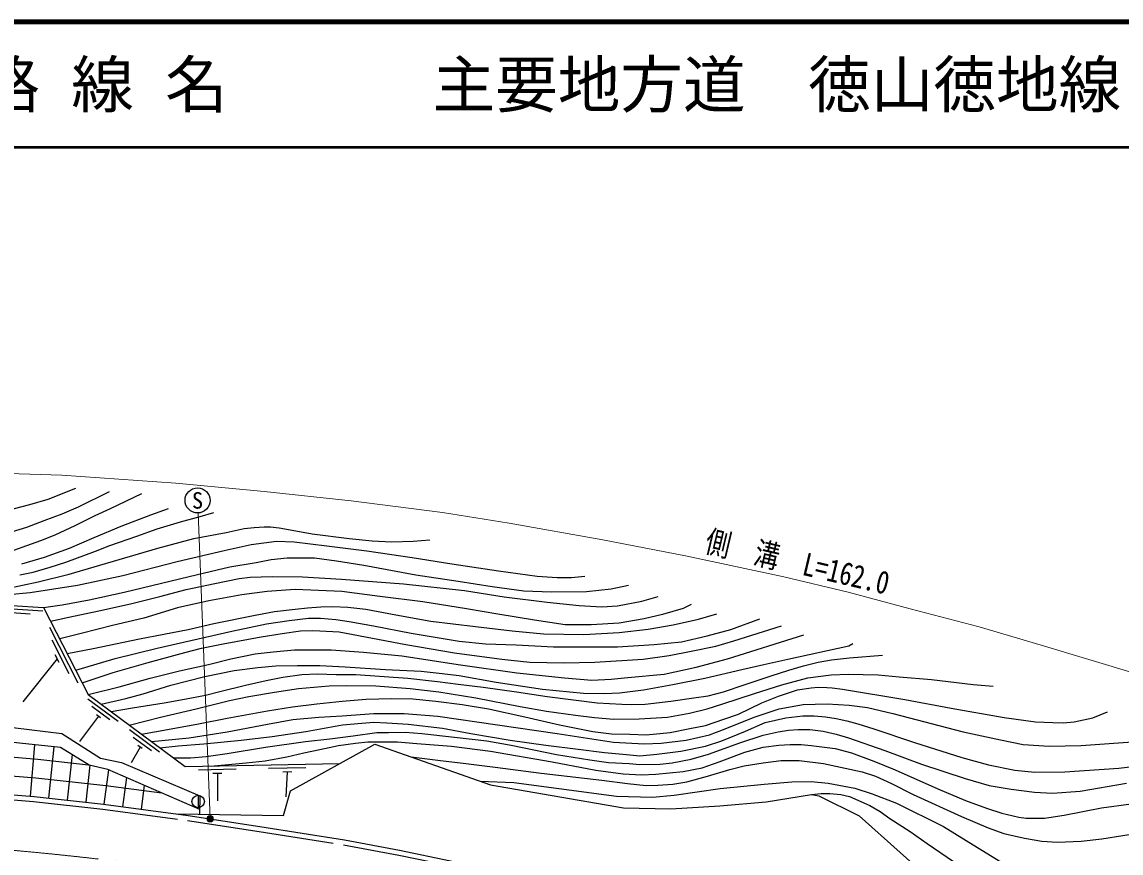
# Model space of a CAD drawing. Units: millimetres, scale not verified. Extents: x 40000 to 680000, y 20000 to 380000.
# Drawn here: x 183936 to 271723, y 313592 to 380000 of the extents above; entities that cross this region are included whole.
import ezdxf
from ezdxf.enums import TextEntityAlignment as Align

# ---------------------------------------------------------------- set-up
doc = ezdxf.new("R2010")
doc.units = ezdxf.units.MM
doc.header["$LTSCALE"] = 1000
doc.linetypes.add('CHAIN', pattern=[18.5, 12, -1.5, 3.5, -1.5])
doc.linetypes.add('DASHED', pattern=[7.5, 6, -1.5])
for name, color, linetype, lineweight in [('M-BGD', 7, 'Continuous', 25), ('M-BMK', 2, 'CHAIN', 13), ('M-STR-HTXT', 7, 'Continuous', 13), ('M-STR-STRC', 7, 'Continuous', 25), ('M-TTL', 2, 'Continuous', 140), ('M-TTL-LINE', 7, 'Continuous', 50)]:
    doc.layers.add(name, color=color, linetype=linetype, lineweight=lineweight)
doc.layers.add('M-TTL-TXT', color=7, linetype='Continuous')
doc.styles.add('ＭＳ ゴシック', font='')
doc.styles.get('ＭＳ ゴシック').set_extended_font_data('MS Gothic')

msp = doc.modelspace()

# ---------------------------------------------------------------- hatches: boundary and pattern name
at = {"layer": 'M-STR-HTXT'}
msp.add_hatch(color=256, dxfattribs=at).paths.add_polyline_path([(199138, 316507, -0.41421), (199149, 316153, -0.41421), (198795, 316143, -1)])

# ---------------------------------------------------------------- linework, layer by layer
at = {"layer": 'M-BGD'}
for p, q in [((185599, 332922), (180609, 333241)), ((184582, 332687), (181588, 332878)), ((188424, 327169), (186148, 331621)), ((187701, 327922), (186336, 330594)), ((186911, 328810), (186592, 329433)), ((186752, 329122), (183992, 325672)), ((191613, 324109), (189204, 325897)), ((190952, 324225), (189507, 325298)), ((190051, 324521), (188537, 322491)), ((190219, 324396), (189882, 324646)), ((194929, 321647), (192520, 323435)), ((184932, 322240), (184589, 318132)), ((194269, 321764), (192823, 322836)), ((193536, 321934), (193199, 322184)), ((186491, 322074), (186042, 317981)), ((187932, 321454), (187533, 317817)), ((193367, 322059), (192666, 320789)), ((189348, 320604), (189024, 317653)), ((190847, 320241), (190480, 317493)), ((192277, 319619), (191967, 317294)), ((201034, 320283), (198035, 320221)), ((199891, 319959), (199191, 319944)), ((199541, 319952), (199556, 317766)), ((206622, 320398), (203622, 320336)), ((205478, 320075), (204778, 320060)), ((205128, 320067), (205007, 318094)), ((193707, 318997), (193454, 317096)), ((198011, 318213), (198011, 317213)), ((198148, 318169), (198127, 316688))]:
    msp.add_line(p, q, dxfattribs=at)
for points in [[(145356, 341029), (146678, 340771), (148692, 340344), (151023, 340084), (154729, 339676), (157498, 339401), (161426, 339031), (164546, 338653), (166584, 338548), (170190, 338367), (175138, 338240), (177024, 338185), (178974, 338339), (181189, 338768), (183088, 339251), (184317, 339635), (185712, 340167), (187136, 340691), (188449, 341262), (190940, 342480)], [(146905, 341794), (147933, 341537), (149167, 341303), (150386, 341192), (153308, 340898), (156417, 340636), (159483, 340381), (162671, 340105), (165407, 339905), (168585, 339667), (171950, 339481), (173855, 339444), (176442, 339655), (178573, 340045), (181974, 340775), (184552, 341435), (186032, 341868), (188239, 342756)], [(183280, 337785), (184335, 338162), (185438, 338576), (186577, 339029), (188186, 339752), (189790, 340566), (191001, 341127), (193521, 342330)], [(183774, 335824), (184843, 336038), (186187, 336429), (187446, 336831), (189797, 337724), (190942, 338158), (193103, 338914), (194747, 339488), (196594, 340052), (198180, 340484), (199252, 340790)], [(195623, 341098), (194195, 340599), (191823, 339672), (189678, 338788), (187706, 337931), (185717, 337217), (183891, 336685)], [(182714, 334727), (185233, 335273), (187701, 335883), (191688, 337043), (194778, 337948), (197663, 338735), (200242, 339216), (201697, 339512), (202471, 339609), (203268, 339662), (203775, 339662), (204492, 339579), (205220, 339446), (207124, 339089), (210081, 338734), (211915, 338539), (213442, 338460), (215179, 338520), (216519, 338610)], [(228884, 335702), (227830, 335581), (226678, 335570), (225099, 335693), (222009, 336126), (218258, 336683), (215091, 337178), (211490, 337701), (208295, 338113), (205673, 338442), (204255, 338492), (202246, 338219), (200081, 337730), (196324, 336867), (191993, 335748), (188370, 334981), (184580, 334391), (181111, 334051)], [(185668, 333219), (187159, 333432), (189302, 333823), (192098, 334438), (197968, 335856), (200529, 336461), (202635, 336804), (203849, 337042), (205117, 337191), (206192, 337184), (207301, 337174), (209051, 336935), (211232, 336592), (215384, 335830), (218784, 335303), (221494, 334887), (224014, 334542), (226200, 334473), (229039, 334477), (231000, 334713), (232391, 334994)], [(186226, 332128), (187675, 332443), (190083, 332943), (192613, 333506), (194960, 334096), (197061, 334649), (199353, 335127), (201285, 335523), (202176, 335625), (203930, 335688), (206354, 335658), (209455, 335467), (214416, 335095), (219276, 334563), (222461, 334062), (225882, 333627), (228455, 333364), (230244, 333273), (231495, 333342), (233450, 333720), (234752, 334081)], [(237378, 333441), (236739, 333127), (235092, 332663), (233642, 332306), (231636, 331965), (229398, 331832), (227333, 331838), (224871, 332194), (221947, 332685), (219437, 333111), (215953, 333671), (212532, 334103), (209495, 334477), (205763, 334647), (203530, 334498), (201487, 334215), (198852, 333746), (196367, 333186), (193679, 332364), (191158, 331762), (188668, 331133), (186952, 330707)], [(151013, 322957), (153588, 324248), (154158, 329001), (161084, 330787), (164444, 331334), (175155, 330937), (180578, 333543), (185668, 333219), (189229, 326251), (196980, 320499), (209324, 320754)], [(187553, 329531), (189624, 329935), (193319, 330702), (197205, 331459), (199253, 331923), (202556, 332589), (204111, 332887), (205766, 333080), (206739, 333189), (207795, 333264), (208771, 333293), (209976, 333239), (211406, 333084), (213804, 332632), (216588, 332130), (220157, 331693), (223095, 331335), (225590, 331096), (228806, 331059), (231625, 331202), (233941, 331470), (235945, 331816), (237977, 332280), (239437, 332711)], [(188234, 328199), (191373, 329138), (194734, 329952), (200706, 331329), (203476, 331912), (205273, 332173), (206825, 332368), (207788, 332357), (209010, 332262), (210072, 332087), (212020, 331758), (215010, 331172), (218870, 330509), (220958, 330309), (223401, 330224), (226390, 330075), (228747, 330079), (231511, 330081), (234446, 330257), (236624, 330458), (238677, 330935), (240552, 331460), (242881, 332316)], [(188747, 327195), (191218, 328029), (194012, 328820), (196937, 329624), (198267, 329968), (200013, 330307), (203045, 330865), (204721, 331133), (206171, 331336), (207181, 331378), (207739, 331348), (209261, 331272), (214593, 330265), (218492, 329582), (222259, 329076), (224510, 328836), (227220, 328790), (229681, 328840), (233559, 329089), (235631, 329364), (237395, 329717), (239359, 330122), (240791, 330559), (244600, 331753)], [(189229, 326251), (191707, 326871), (194176, 327576), (196525, 328138), (198826, 328658), (200613, 329097), (202565, 329505), (203998, 329674), (205698, 329832), (208621, 329833), (211213, 329648), (214277, 329341), (218961, 328625), (223460, 327996), (227264, 327580), (229462, 327411), (231000, 327476), (232326, 327616), (235229, 327890), (237783, 328452), (240290, 329115), (246394, 331025)], [(190270, 325479), (192233, 325939), (193627, 326315), (195827, 326993), (198530, 327693), (200881, 328173), (202783, 328423), (204224, 328557), (205956, 328587), (207731, 328566), (209742, 328465), (212982, 328259), (215828, 328131), (217255, 327977), (218848, 327767), (221806, 327249), (225514, 326686), (227695, 326477), (228795, 326379), (230428, 326350), (231662, 326397), (233570, 326632), (235917, 327059), (238489, 327567), (241430, 328252), (243183, 328669), (245114, 329078), (249972, 330153), (250289, 330324)], [(191048, 324902), (192762, 325191), (195297, 325597), (196931, 325876), (198598, 326213), (199744, 326501), (201789, 327012), (203433, 327378), (204770, 327649), (206302, 327864), (207530, 327922), (209036, 327861), (210593, 327861), (214747, 327553), (217134, 327289), (218782, 327077), (220767, 326856), (223440, 326483), (225877, 326103), (229876, 325593), (231839, 325482), (232615, 325466), (233723, 325499), (235758, 325723), (237593, 325998), (238749, 326159), (239975, 326476), (241697, 327049), (243768, 327755), (245192, 328217), (246361, 328557), (247533, 328836), (248601, 329027), (250046, 329192), (252672, 329391)], [(192504, 323821), (194997, 324437), (197854, 325125), (200512, 325776), (202056, 326091), (204106, 326447), (206036, 326734), (208484, 326948), (209841, 326980), (212199, 326941), (214945, 326733), (217227, 326470), (220191, 325995), (223734, 325296), (225844, 324929), (228138, 324606), (229664, 324411), (231210, 324278), (233236, 324305), (235504, 324452), (237263, 324769), (238676, 325111), (239928, 325512), (242450, 326349), (244643, 327024), (246719, 327593), (248580, 327823), (249936, 327877), (252314, 327834), (254005, 327678), (256595, 327453), (259908, 327062), (261507, 326921)], [(193476, 323100), (195554, 323454), (198026, 323915), (200328, 324365), (203544, 324962), (205549, 325280), (207490, 325507), (209510, 325739), (211424, 325886), (213449, 325943), (215145, 325904), (216981, 325728), (219100, 325473), (221189, 325124), (224109, 324486), (226865, 323848), (229536, 323315), (231035, 323122), (232485, 323090), (233785, 323045), (235719, 323226), (237273, 323531), (238528, 323787), (240007, 324286), (241160, 324696), (243042, 325583), (244374, 326137), (245869, 326638), (246982, 326805), (247535, 326844), (248221, 326826), (248647, 326791), (249473, 326697), (254453, 325865), (258159, 325159), (262379, 324427), (264888, 324082), (266269, 324018), (267110, 323983), (267987, 324078), (269465, 324388), (270630, 324873)], [(146686, 320786), (151013, 322957), (155958, 323531), (162057, 324829), (165773, 324609), (169003, 325641), (179976, 324565), (183206, 323633), (187111, 323143), (190209, 321174), (191891, 320832), (198148, 318169)], [(194292, 322494), (197299, 322799), (200328, 323269), (203546, 323898), (205560, 324266), (207644, 324439), (209507, 324551), (212051, 324731), (214456, 324731), (217153, 324520), (226698, 323136), (231183, 322460), (233629, 322327), (234999, 322370), (236995, 322622), (238841, 323028), (239975, 323473), (242424, 324460), (244427, 325108), (246333, 325449), (248245, 325506), (250014, 325405), (251474, 325219), (253500, 324732), (259122, 323271), (262104, 322625), (263920, 322276), (265984, 322132), (268552, 322191), (272648, 322465)], [(198133, 317072), (190793, 320264), (189308, 320614), (187006, 322019), (180430, 322719), (177492, 323510), (167980, 324522), (166169, 323354), (161018, 323649), (154814, 322366), (151184, 321946), (146777, 319723)], [(194959, 321998), (196411, 322166), (198457, 322325), (201449, 322611), (203928, 322907), (206600, 323312), (209543, 323841), (211075, 323979), (212048, 324038), (213088, 324003), (214785, 323887), (217523, 323570), (219790, 323151), (222942, 322614), (225769, 322201), (228354, 321879), (230474, 321618), (232223, 321453), (233293, 321364), (234641, 321483), (236556, 321726), (238539, 322135), (239831, 322568), (241720, 323343), (243307, 324024), (244947, 324405), (246300, 324544), (247201, 324550), (248129, 324486), (248977, 324345), (249833, 324160), (250697, 323904), (251983, 323518), (255216, 322421), (258995, 321215), (261143, 320635), (263249, 320200), (264834, 320065), (267227, 320091), (271561, 320382), (281455, 321585)], [(196044, 321193), (197404, 321210), (198656, 321301), (200330, 321558), (203378, 322041), (206583, 322500), (208519, 322730), (210402, 322959), (212274, 323211), (213205, 323226), (214554, 323252), (215871, 323136), (218489, 322844), (221080, 322558), (223016, 322202), (226622, 321470), (229292, 321027), (230794, 320828), (232429, 320733), (233294, 320679), (234917, 320702), (235875, 320787), (237391, 321103), (238782, 321496), (241265, 322393), (243133, 323005), (244347, 323286), (245167, 323416), (245927, 323469), (246859, 323458), (247923, 323338), (248963, 323079), (249963, 322802), (252868, 321785), (255786, 320705), (259287, 319560), (261187, 318995), (262952, 318685), (264814, 318444), (266244, 318368), (268460, 318543), (272148, 319173)], [(196316, 316714), (204821, 316593), (205375, 318566), (212118, 322303), (221362, 319038), (231975, 317194), (235760, 317120), (239668, 317375), (243385, 317678), (246991, 318257), (247576, 318170), (250798, 316569), (257357, 310715), (262290, 308591), (273942, 305379), (286186, 303594), (291659, 316422), (353942, 302482), (361077, 302687)], [(199285, 320547), (201852, 320802), (203360, 320962), (205095, 321268), (206461, 321593), (207722, 321870), (209213, 322197), (210573, 322383), (211574, 322466), (212603, 322481), (213925, 322470), (215468, 322354), (218246, 322120), (221354, 321726), (226292, 320870), (229777, 320206), (231950, 319933), (233410, 319842), (234570, 319889), (236747, 320106), (238261, 320407), (239614, 320877), (241665, 321647), (243138, 322048), (244388, 322217), (245304, 322277), (246164, 322273), (246981, 322188), (248902, 321949), (250205, 321599), (251981, 320943), (253682, 320230), (257104, 318734), (259298, 317799), (260990, 317171), (262206, 316773), (263561, 316451), (264158, 316365), (264754, 316384), (265609, 316384), (267190, 316627), (270156, 317192), (272541, 317514)], [(150685, 321695), (152084, 321768), (160430, 322038), (167430, 322094), (173720, 321949), (180207, 321509), (185190, 321092), (189256, 320646)], [(147261, 319967), (148647, 320086), (152148, 320269), (160461, 320538), (167418, 320594), (173652, 320450), (180094, 320013), (185046, 319599), (190635, 318985), (195105, 318389)], [(215036, 321273), (217355, 320998), (219385, 320742), (221731, 320452), (225403, 319975), (230249, 319406), (232300, 319135), (233797, 319000), (234737, 319004), (235919, 319095), (237039, 319275), (238689, 319721), (240465, 320265), (241629, 320556), (243148, 320798), (244570, 320993), (246011, 320997), (247965, 320744), (251036, 320086), (252100, 319731), (253396, 319154), (255119, 318262), (258970, 316519), (261109, 315602), (262351, 315147), (264007, 314772), (265393, 314544), (266658, 314463), (268553, 314539), (270183, 314737), (273554, 315260)], [(130763, 316525), (135391, 317127), (140357, 317736), (145557, 318316), (148751, 318589), (152211, 318770), (160491, 319038), (167407, 319094), (173584, 318951), (179981, 318518), (184902, 318106), (190454, 317496), (197222, 316593), (202936, 315714), (209686, 314649), (214103, 313817), (218174, 312977), (225356, 311343), (230938, 309914), (235634, 308566), (240246, 306968), (251779, 303091), (265116, 298576), (280850, 293344)], [(220543, 319327), (223219, 319219), (231436, 318146), (234298, 318056), (236018, 318216), (239716, 318758), (243210, 319097), (245418, 319270), (246980, 319317), (248340, 319169), (250467, 318765), (251850, 318332), (253800, 317588), (257537, 315710), (259341, 314583), (262342, 312755), (264945, 311333), (267814, 310081), (269554, 309424), (270908, 309176), (271795, 309067)], [(246991, 318257), (247782, 318338), (248452, 318338), (249336, 318267), (250039, 318096), (251660, 317378), (252475, 316901), (253258, 316362), (254880, 315302), (256246, 314362), (258332, 312917), (260510, 311563), (262781, 310185), (264636, 309244), (266094, 308593), (267375, 308204), (268323, 308024), (270110, 307845), (272611, 307728)]]:
    msp.add_lwpolyline(points, dxfattribs=at)
at = {"layer": 'M-BGD', "linetype": 'DASHED'}
msp.add_lwpolyline([(130763, 316121), (135441, 316730), (140403, 317338), (145596, 317917), (148778, 318190), (152228, 318371), (160499, 318638), (167404, 318693), (173566, 318551), (179951, 318119), (184863, 317708), (190406, 317099), (197165, 316197), (202874, 315319), (209618, 314255), (214025, 313424), (218089, 312586), (225262, 310954), (230833, 309527), (235514, 308185), (240117, 306589), (251651, 302712), (264989, 298196), (280721, 292965)], dxfattribs=at)
at = {"layer": 'M-BGD'}
msp.add_circle((198011, 317713), 500, dxfattribs=at)
at = {"layer": 'M-BMK'}
msp.add_arc((161201, 64779), 250000, 74.90086, 109.01876, dxfattribs=at)
at = {"layer": 'M-STR-HTXT'}
msp.add_line((198967, 316325), (197998, 340770), dxfattribs=at)
msp.add_lwpolyline([(127475, 342486), (132063, 342849), (141086, 343625), (147434, 343968), (154897, 344041), (166924, 344083), (177742, 344083), (187124, 343784), (196233, 343157), (203284, 342481), (210236, 341723), (217529, 340812), (222863, 339957), (230344, 338632), (237062, 337313), (244788, 335654), (249924, 334438), (254892, 333118), (260393, 331663), (265354, 330211), (272959, 327898), (281905, 324861), (290086, 321879), (297132, 319274)], dxfattribs=at)
msp.add_circle((198967, 316325), 250, dxfattribs=at)
at = {"layer": 'M-STR-STRC'}
msp.add_circle((197959, 341769), 1000, dxfattribs=at)
at = {"layer": 'M-TTL'}
msp.add_line((680000, 380000), (40000, 380000), dxfattribs=at)
at = {"layer": 'M-TTL-LINE'}
msp.add_line((40000, 370000), (680000, 370000), dxfattribs=at)

# ---------------------------------------------------------------- texts
at = {"layer": 'M-STR-HTXT', "style": 'ＭＳ ゴシック', "width": 0.8}
msp.add_text('側\u3000溝\u3000L=162.0', height=1833, rotation=346.681, dxfattribs=at).set_placement((245544, 335422), align=Align.BOTTOM_CENTER)
at = {"layer": 'M-STR-STRC', "style": 'ＭＳ ゴシック'}
msp.add_text('S', height=1320, dxfattribs=at).set_placement((197959, 341769), align=Align.MIDDLE_CENTER)
at = {"layer": 'M-TTL-TXT', "style": 'ＭＳ ゴシック'}
for s, p in [('路 線 名', (180380, 375000)), ('主要地方道\u3000徳山徳地線', (216734, 375000))]:
    msp.add_text(s, height=3666, dxfattribs=at).set_placement(p, align=Align.MIDDLE_LEFT)

doc.saveas('drawing.dxf')
